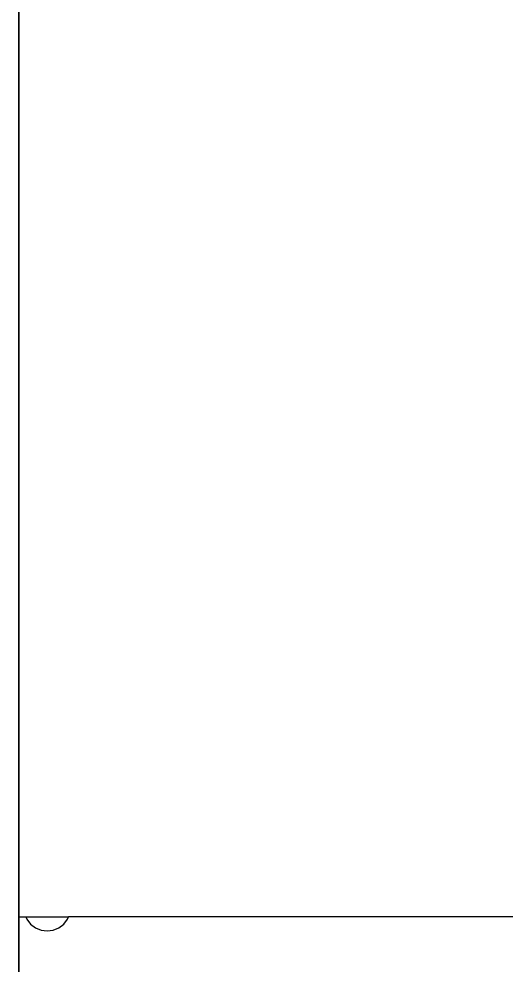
# Model space of a CAD drawing. Header units: millimetres. Extents: x -41292 to 298682, y -22072 to 33155.
# Drawn here: x 25345 to 25862, y -5065 to -4059 of the extents above; entities that cross this region are included whole.
import ezdxf

# ---------------------------------------------------------------- set-up
doc = ezdxf.new("R2010")
doc.units = ezdxf.units.MM
doc.layers.add('벽1', color=2, linetype='Continuous')

# ---------------------------------------------------------------- blocks, each defined once
blk = doc.blocks.new('rmfnasesx')
for p, q in [((52807.9, 11899), (52807.9, 10499)), ((52807.9, 10499), (52815.3, 10499)), ((52807.9, 10499), (52807.9, 9343)), ((52815.3, 10499), (52816.3, 10496.5)), ((52815.3, 10499), (52860.6, 10499)), ((52816.3, 10496.5), (52820.3, 10491.3)), ((52820.3, 10491.3), (52825.4, 10487.4)), ((52850.4, 10487.4), (52855.6, 10491.3)), ((52855.6, 10491.3), (52859.6, 10496.5)), ((52859.6, 10496.5), (52860.6, 10499)), ((53465.3, 10499), (52860.6, 10499)), ((52825.4, 10487.4), (52831.5, 10484.9)), ((52831.5, 10484.9), (52837.9, 10484)), ((52837.9, 10484), (52844.4, 10484.9)), ((52844.4, 10484.9), (52850.4, 10487.4))]:
    blk.add_line(p, q)

msp = doc.modelspace()

# ---------------------------------------------------------------- linework, layer by layer
at = {"layer": '벽1'}
msp.add_line((25344.67, -6569.42), (25344.67, -1899.42), dxfattribs=at)

# ---------------------------------------------------------------- block references
msp.add_blockref('rmfnasesx', (-27463.27, -15512.43))

doc.saveas('drawing.dxf')
